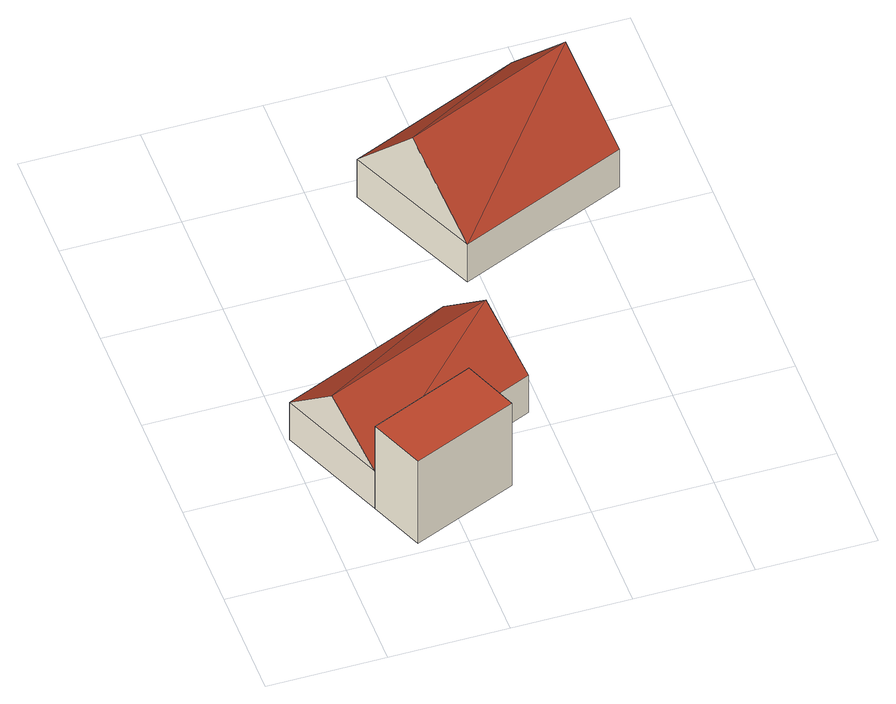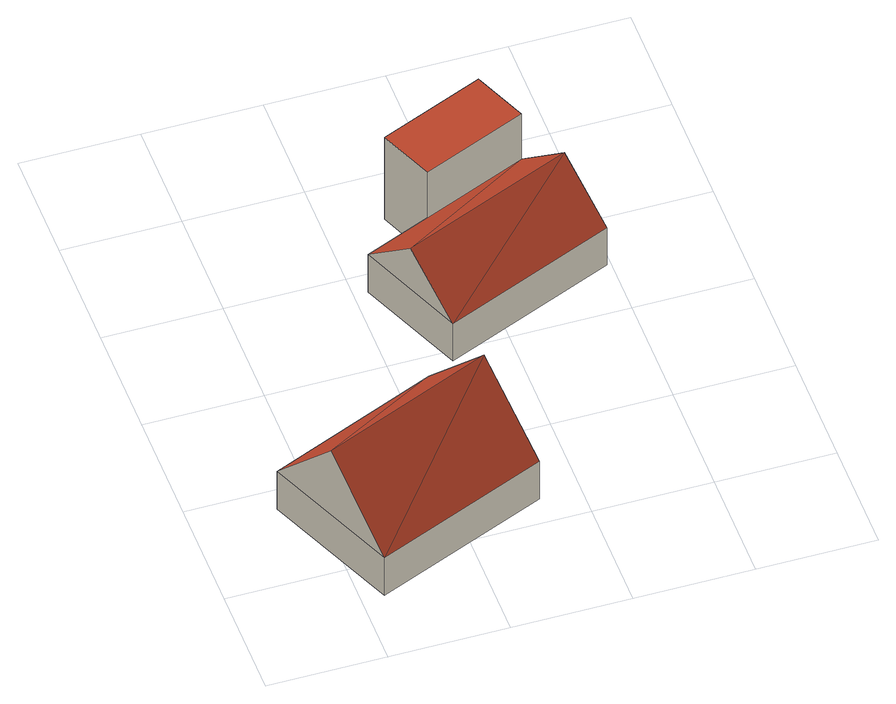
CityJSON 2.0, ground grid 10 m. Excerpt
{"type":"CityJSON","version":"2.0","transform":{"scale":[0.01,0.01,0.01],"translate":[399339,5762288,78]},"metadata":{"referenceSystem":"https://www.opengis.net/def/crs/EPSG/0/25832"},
"CityObjects":{
"building1":{"type":"Building","attributes":{"Gemeindeschluessel":"05515000","Geometrietyp2DReferenz":"3000","function":"51003_1201","roofType":"1000","measuredHeight":9},"geometry":[{"type":"Solid","lod":"2","boundaries":[[[[0,1,2,3]],[[4,5,1,0]],[[6,7,5,4]],[[3,2,7,6]],[[4,0,3,6]],[[1,5,7,2]]]],"semantics":{"surfaces":[{"type":"WallSurface"},{"type":"RoofSurface"},{"type":"GroundSurface"}],"values":[[0,0,0,0,1,2]]}}]},
"building2":{"type":"Building","attributes":{"Gemeindeschluessel":"05515000","Geometrietyp2DReferenz":"3000","function":"31001_2700","roofType":"3100","measuredHeight":8.55},"geometry":[{"type":"Solid","lod":"2","boundaries":[[[[8,2,9,10]],[[11,12,2,8]],[[13,14,12,11]],[[10,9,14,13]],[[8,15,11]],[[13,16,10]],[[8,10,16]],[[16,15,8]],[[15,16,13]],[[13,11,15]],[[2,12,14,9]]]],"semantics":{"surfaces":[{"type":"WallSurface"},{"type":"RoofSurface"},{"type":"GroundSurface"}],"values":[[0,0,0,0,0,0,1,1,1,1,2]]}}]},
"building3":{"type":"Building","attributes":{"Gemeindeschluessel":"05515000","Geometrietyp2DReferenz":"3000","function":"31001_1000","roofType":"3100","measuredHeight":11.11},"address":[{"country":"Germany","locality":"Münster","thoroughfareNumber":"112","thoroughfareName":"Beerwiede"}],"geometry":[{"type":"Solid","lod":"2","boundaries":[[[[17,18,19,20]],[[21,22,18,17]],[[23,24,22,21]],[[20,19,24,23]],[[17,25,21]],[[23,26,20]],[[26,25,17]],[[17,20,26]],[[25,26,23]],[[23,21,25]],[[18,22,24,19]]]],"semantics":{"surfaces":[{"type":"WallSurface"},{"type":"RoofSurface"},{"type":"GroundSurface"}],"values":[[0,0,0,0,0,0,1,1,1,1,2]]}}]}
},
"vertices":[
[1314,942,948],[1314,942,48],[420,568,48],[420,568,948],[1506,470,948],[1506,470,48],[615,99,948],[615,99,48],
[420,568,456],[1880,1179,48],[1880,1179,456],[34,1491,456],[34,1491,48],[1494,2102,456],[1494,2102,48],[227,1030,903],[1687,1641,903],
[2825,4401,508],[2825,4401,97],[1356,3783,97],[1356,3783,508],[3314,3240,508],[3314,3240,97],[1870,2632,508],[1870,2632,97],[3069,3821,1208],[1613,3208,1208]
]}
